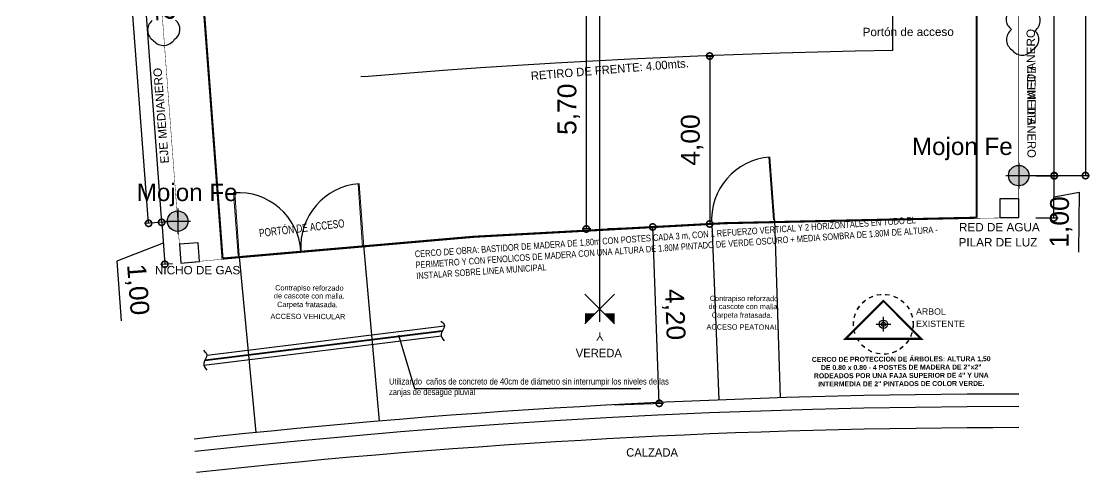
# Model space of a CAD drawing. Header units: millimetres. Extents: x 267 to 536, y -193 to 59.
# Drawn here: x 269.01 to 294.47, y 8.49 to 19.23 of the extents above; entities that cross this region are included whole.
import ezdxf
from ezdxf.enums import TextEntityAlignment as Align

# ---------------------------------------------------------------- set-up
doc = ezdxf.new("R2010")
doc.units = ezdxf.units.MM
doc.header["$LTSCALE"] = 20
for name, pattern in [('CENTRO', [50.8, 31.75, -6.35, 6.35, -6.35]), ('DASHDOT', [25.4, 12.7, -6.35, 0, -6.35]), ('DASHEDX2', [1.5, 1, -0.5]), ('HIDD-CH', [0.1875, 0.125, -0.0625]), ('HIDDEN', [0.375, 0.25, -0.125])]:
    doc.linetypes.add(name, pattern=pattern)
for name, color, linetype in [('-lote y retiros', 1, 'Continuous'), ('-muros', 3, 'Continuous'), ('005', 240, 'Continuous'), ('005TEXTO220', 220, 'Continuous'), ('02TEXTO220', 220, 'Continuous'), ('arboles', 2, 'Continuous'), ('B-REFERENCIAS', 1, 'Continuous'), ('CUNETA', 1, 'DASHEDX2'), ('ejes divisorios', 3, 'DASHDOT'), ('PDF_Arbol', 7, 'Continuous'), ('siluetas', 4, 'Continuous'), ('TECHOS', 1, 'Continuous')]:
    doc.layers.add(name, color=color, linetype=linetype)
doc.layers.add('00 - EJES DE REPLANTEO', color=7, linetype='Continuous', true_color=0xf50000)
doc.layers.add('new', color=7, linetype='Continuous', true_color=0xf50000)
for name, color, linetype, lineweight in [('01MUEBLES251', 251, 'Continuous', 9), ('02', 2, 'Continuous', 15), ('03', 3, 'Continuous', 30), ('EJES REPLANTEO', 4, 'Continuous', 9)]:
    doc.layers.add(name, color=color, linetype=linetype, lineweight=lineweight)
doc.styles.add('Arial', font='arial.ttf', dxfattribs={"height": 0.15})
doc.styles.add('Arial_1', font='arial.ttf', dxfattribs={"height": 0.002381})
doc.styles.add('BOOK', font='BKANT.TTF')
doc.styles.get("Standard").update_dxf_attribs({"font": 'arial.ttf'})
doc.styles.add('SWIS', font='swisscl.ttf')
doc.dimstyles.new('100', dxfattribs={"dimscale": 0, "dimtxt": 0.25, "dimasz": 0.2, "dimexe": 0.1, "dimexo": 0.25, "dimgap": 0.1, "dimtad": 1, "dimzin": 0, "dimdsep": 46, "dimtxsty": 'SWIS', "dimblk": 'ARCHTICK', "dimcen": 0.2, "dimdle": 0.25, "dimclrd": 1, "dimclre": 8, "dimclrt": 1, "dimazin": 0, "dimtfac": 1, "dimtix": 1, "dimtofl": 0, "dimtmove": 1, "dimatfit": 0, "dimfxl": 1, "dimtolj": 1, "dimtzin": 0, "dimlwd": -1, "dimlwe": -1, "dimarcsym": 0})
doc.dimstyles.new('H', dxfattribs={"dimtxt": 0.45, "dimasz": 0.3, "dimexe": 0.1, "dimexo": 0.2, "dimgap": 0.15, "dimtad": 1, "dimzin": 0, "dimtxsty": 'Standard', "dimblk": 'DOTSMALL', "dimcen": 0, "dimclrd": 256, "dimclre": 256, "dimaunit": 1, "dimadec": 3, "dimazin": 0, "dimtfac": 1, "dimtofl": 0, "dimtmove": 1, "dimatfit": 2, "dimldrblk": 'DOTSMALL', "dimfxl": 0.18, "dimtolj": 1, "dimtzin": 0, "dimlwd": -1, "dimlwe": -1, "dimarcsym": 2})
doc.dimstyles.get("Standard").update_dxf_attribs({"dimtxt": 0.18, "dimasz": 0.18, "dimexe": 0.18, "dimexo": 0.0625, "dimgap": 0.09, "dimtad": 0, "dimtih": 1, "dimtoh": 1, "dimdec": 4, "dimzin": 0, "dimdsep": 46, "dimtxsty": 'Standard', "dimcen": 0.09, "dimadec": 0, "dimazin": 0, "dimtfac": 1, "dimtdec": 4, "dimtofl": 0, "dimtmove": 0, "dimatfit": 3, "dimfxl": 1, "dimtolj": 1, "dimtzin": 0, "dimarcsym": 0})

# ---------------------------------------------------------------- blocks, each defined once
blk = doc.blocks.new('MOJON')
at = {"layer": '00 - EJES DE REPLANTEO', "transparency": 33554495}
h = blk.add_hatch(color=254, dxfattribs=at)
h.dxf.hatch_style = 1
edge = h.paths.add_edge_path()
edge.add_arc((6849.914, 2586.609), 0.375, 0, 360)
at = {"layer": '00 - EJES DE REPLANTEO'}
for points in [[(6849.914, 2587.077), (6849.914, 2586.14)], [(6849.445, 2586.609), (6850.383, 2586.609)]]:
    blk.add_lwpolyline(points, dxfattribs=at)
blk.add_circle((6849.914, 2586.609), 0.375, dxfattribs=at)
blk = doc.blocks.new('_DotSmall')
at = {"color": 0, "linetype": 'ByBlock', "const_width": 0.5}
blk.add_lwpolyline([(-0.0625, 0, 1), (0.0625, 0, 1)], format="xyb", close=True, dxfattribs=at)
blk = doc.blocks.new('*D21')
at = {"layer": 'Defpoints', "color": 0, "transparency": 16777216}
for p in [(292.999, 25.558), (293.629, 25.558), (292.999, 15.558)]:
    blk.add_point(p, dxfattribs=at)
at = {"layer": 'new', "linetype": 'Continuous', "transparency": 16777216}
for p, q in [((293.199, 25.558), (293.729, 25.558)), ((293.629, 15.558), (293.629, 25.558)), ((293.199, 15.558), (293.729, 15.558))]:
    blk.add_line(p, q, dxfattribs=at)
at = {"layer": 'new', "transparency": 16777216, "xscale": 0.3, "yscale": 0.3, "zscale": 0.3}
for p, rotation in [((293.629, 25.558), 90), ((293.629, 15.558), 270)]:
    blk.add_blockref('_DotSmall', p, dxfattribs=dict(at, rotation=rotation))
at = {"layer": 'new', "color": 0, "transparency": 16777216, "insert": (293.209, 20.558), "char_height": 0.45, "attachment_point": 5, "rotation": 90}
blk.add_mtext('\\A1;10,00', dxfattribs=at)
blk = doc.blocks.new('*D22')
at = {"layer": 'Defpoints', "color": 0, "transparency": 16777216}
for p in [(292.999, 15.558), (293.629, 15.551), (292.988, 14.558)]:
    blk.add_point(p, dxfattribs=at)
at = {"layer": 'new', "linetype": 'Continuous', "transparency": 16777216}
for p, q in [((293.199, 15.556), (293.729, 15.55)), ((293.619, 14.551), (293.629, 15.551)), ((293.624, 15.051), (294.22, 15.161)), ((294.22, 15.161), (294.205, 13.736)), ((293.188, 14.556), (293.719, 14.55))]:
    blk.add_line(p, q, dxfattribs=at)
at = {"layer": 'new', "transparency": 16777216, "xscale": 0.3, "yscale": 0.3, "zscale": 0.3}
for p, rotation in [((293.629, 15.551), 89.38600034789685), ((293.619, 14.551), 269.3860003478969)]:
    blk.add_blockref('_DotSmall', p, dxfattribs=dict(at, rotation=rotation))
at = {"layer": 'new', "color": 0, "transparency": 16777216, "insert": (293.792, 14.453), "char_height": 0.45, "attachment_point": 5, "rotation": 89.386}
blk.add_mtext('\\A1;1,00', dxfattribs=at)
blk = doc.blocks.new('*D25')
at = {"layer": 'Defpoints', "color": 0, "transparency": 16777216}
for p in [(271.905, 25.558), (272.353, 14.445), (272.736, 14.474)]:
    blk.add_point(p, dxfattribs=at)
at = {"layer": 'new', "linetype": 'Continuous', "transparency": 16777216}
for p, q in [((271.705, 25.543), (271.422, 25.522)), ((271.521, 25.529), (272.353, 14.445)), ((272.537, 14.459), (272.253, 14.438))]:
    blk.add_line(p, q, dxfattribs=at)
at = {"layer": 'new', "transparency": 16777216, "xscale": 0.3, "yscale": 0.3, "zscale": 0.3}
for p, rotation in [((271.521, 25.529), 94.29070737823591), ((272.353, 14.445), 274.2907073782359)]:
    blk.add_blockref('_DotSmall', p, dxfattribs=dict(at, rotation=rotation))
at = {"layer": 'new', "color": 0, "transparency": 16777216, "insert": (272.356, 20.019), "char_height": 0.45, "attachment_point": 5, "rotation": 274.2907}
blk.add_mtext('\\A1;11,12', dxfattribs=at)
blk = doc.blocks.new('*D26')
at = {"layer": 'Defpoints', "color": 0, "transparency": 16777216}
for p in [(292.782, 57.216), (292.782, 15.558), (294.373, 15.558)]:
    blk.add_point(p, dxfattribs=at)
at = {"layer": 'new', "linetype": 'Continuous', "transparency": 16777216}
for p, q in [((292.982, 57.216), (294.473, 57.216)), ((294.373, 57.216), (294.373, 15.558)), ((292.982, 15.558), (294.473, 15.558))]:
    blk.add_line(p, q, dxfattribs=at)
at = {"layer": 'new', "transparency": 16777216, "xscale": 0.3, "yscale": 0.3, "zscale": 0.3}
for p, rotation in [((294.373, 57.216), 90), ((294.373, 15.558), 270)]:
    blk.add_blockref('_DotSmall', p, dxfattribs=dict(at, rotation=rotation))
at = {"layer": 'new', "color": 0, "transparency": 16777216, "insert": (293.952, 36.387), "char_height": 0.45, "attachment_point": 5, "rotation": 90}
blk.add_mtext('\\A1;41,66', dxfattribs=at)
blk = doc.blocks.new('*D27')
at = {"layer": 'Defpoints', "color": 0, "transparency": 16777216}
for p in [(269.11, 53.508), (269.804, 53.56), (272.736, 14.474)]:
    blk.add_point(p, dxfattribs=at)
at = {"layer": 'new', "linetype": 'Continuous', "transparency": 16777216}
for p, q in [((269.604, 53.545), (269.011, 53.5)), ((272.043, 14.422), (269.11, 53.508)), ((272.537, 14.459), (271.943, 14.414))]:
    blk.add_line(p, q, dxfattribs=at)
at = {"layer": 'new', "transparency": 16777216, "xscale": 0.3, "yscale": 0.3, "zscale": 0.3}
for p, rotation in [((269.11, 53.508), 94.29070737869759), ((272.043, 14.422), 274.2907073786976)]:
    blk.add_blockref('_DotSmall', p, dxfattribs=dict(at, rotation=rotation))
at = {"layer": 'new', "color": 0, "transparency": 16777216, "insert": (270.996, 33.996), "char_height": 0.45, "attachment_point": 5, "rotation": 274.2907}
blk.add_mtext('\\A1;39,20', dxfattribs=at)
blk = doc.blocks.new('*D28')
at = {"layer": 'Defpoints', "color": 0, "transparency": 16777216}
for p in [(272.736, 14.474), (272.43, 13.448), (272.811, 13.476)]:
    blk.add_point(p, dxfattribs=at)
at = {"layer": 'new', "linetype": 'Continuous', "transparency": 16777216}
for p, q in [((272.537, 14.459), (272.256, 14.438)), ((272.355, 14.445), (272.43, 13.448)), ((272.393, 13.946), (271.285, 13.521)), ((271.285, 13.521), (271.392, 12.1)), ((272.612, 13.461), (272.33, 13.44))]:
    blk.add_line(p, q, dxfattribs=at)
at = {"layer": 'new', "transparency": 16777216, "xscale": 0.3, "yscale": 0.3, "zscale": 0.3}
for p, rotation in [((272.355, 14.445), 94.29001772767369), ((272.43, 13.448), 274.2900177276737)]:
    blk.add_blockref('_DotSmall', p, dxfattribs=dict(at, rotation=rotation))
at = {"layer": 'new', "color": 0, "transparency": 16777216, "insert": (271.758, 12.842), "char_height": 0.45, "attachment_point": 5, "rotation": 274.29}
blk.add_mtext('\\A1;1,00', dxfattribs=at)
blk = doc.blocks.new('*D29')
at = {"layer": 'Defpoints', "color": 0, "transparency": 16777216}
for p in [(282.475, 19.987), (282.475, 14.287), (282.783, 14.287)]:
    blk.add_point(p, dxfattribs=at)
at = {"layer": 'new', "linetype": 'Continuous', "transparency": 16777216}
for p, q in [((282.475, 19.987), (282.475, 14.287)), ((282.675, 19.987), (282.575, 19.987)), ((282.583, 14.287), (282.375, 14.287))]:
    blk.add_line(p, q, dxfattribs=at)
at = {"layer": 'new', "transparency": 16777216, "xscale": 0.3, "yscale": 0.3, "zscale": 0.3}
for p, rotation in [((282.475, 19.987), 90), ((282.475, 14.287), 270)]:
    blk.add_blockref('_DotSmall', p, dxfattribs=dict(at, rotation=rotation))
at = {"layer": 'new', "color": 0, "transparency": 16777216, "insert": (282.055, 17.137), "char_height": 0.45, "attachment_point": 5, "rotation": 90}
blk.add_mtext('\\A1;5,70', dxfattribs=at)
blk = doc.blocks.new('*D70')
at = {"layer": 'Defpoints', "color": 0, "transparency": 16777216}
for p in [(285.156, 18.404), (285.317, 14.407), (285.417, 14.407)]:
    blk.add_point(p, dxfattribs=at)
at = {"layer": 'new', "linetype": 'Continuous', "transparency": 16777216}
for p, q in [((285.356, 18.404), (285.517, 18.404)), ((285.417, 18.404), (285.417, 14.407)), ((285.517, 14.407), (285.517, 14.407))]:
    blk.add_line(p, q, dxfattribs=at)
at = {"layer": 'new', "transparency": 16777216, "xscale": 0.3, "yscale": 0.3, "zscale": 0.3}
for p, rotation in [((285.417, 18.404), 90), ((285.417, 14.407), 270)]:
    blk.add_blockref('_DotSmall', p, dxfattribs=dict(at, rotation=rotation))
at = {"layer": 'new', "color": 0, "transparency": 16777216, "insert": (284.996, 16.406), "char_height": 0.45, "attachment_point": 5, "rotation": 90}
blk.add_mtext('\\A1;4,00', dxfattribs=at)
blk = doc.blocks.new('*D76')
at = {"layer": 'Defpoints', "color": 0, "transparency": 16777216}
for p in [(282.783, 14.287), (284.058, 14.335), (282.939, 10.089)]:
    blk.add_point(p, dxfattribs=at)
at = {"layer": 'new', "linetype": 'Continuous', "transparency": 16777216}
for p, q in [((282.983, 14.295), (284.158, 14.338)), ((284.214, 10.137), (284.058, 14.335)), ((283.139, 10.097), (284.314, 10.14))]:
    blk.add_line(p, q, dxfattribs=at)
at = {"layer": 'new', "transparency": 16777216, "xscale": 0.3, "yscale": 0.3, "zscale": 0.3}
for p, rotation in [((284.058, 14.335), 92.12636372304667), ((284.214, 10.137), 272.1263637230467)]:
    blk.add_blockref('_DotSmall', p, dxfattribs=dict(at, rotation=rotation))
at = {"layer": 'new', "color": 0, "transparency": 16777216, "insert": (284.556, 12.251), "char_height": 0.45, "attachment_point": 5, "rotation": 272.1264}
blk.add_mtext('\\A1;4,20', dxfattribs=at)
blk = doc.blocks.new('_ArchTick')
at = {"color": 0, "linetype": 'ByBlock', "const_width": 0.15}
blk.add_lwpolyline([(-0.5, -0.5), (0.5, 0.5)], dxfattribs=at)
blk = doc.blocks.new('*D82')
at = {"layer": '-muros', "color": 1, "transparency": 16777216}
blk.add_arc((282.797, 25.558), 1.041, 360, 90, dxfattribs=at)
at = {"layer": 'Defpoints', "color": 0, "transparency": 16777216}
for p in [(282.797, 49.217), (283.698, 26.078), (273.34, 25.558), (294.186, 25.558), (282.797, 11.75)]:
    blk.add_point(p, dxfattribs=at)
at = {"layer": '-muros', "color": 1, "transparency": 16777216, "xscale": 0.2, "yscale": 0.2, "zscale": 0.2}
for p, rotation in [((282.797, 26.599), 179.9999999999996), ((283.838, 25.558), 269.9999999999999)]:
    blk.add_blockref('_ArchTick', p, dxfattribs=dict(at, rotation=rotation))
at = {"layer": '-muros', "color": 1, "transparency": 16777216, "insert": (283.694, 26.455), "char_height": 0.25, "attachment_point": 5, "rotation": 315, "style": 'SWIS'}
blk.add_mtext('\\A1;90.00°', dxfattribs=at)

msp = doc.modelspace()

# ---------------------------------------------------------------- hatches: boundary and pattern name
at = {"layer": 'EJES REPLANTEO'}
h = msp.add_hatch(color=256, dxfattribs=at)
h.dxf.hatch_style = 1
h.paths.add_polyline_path([(282.443, 12.031), (282.443, 12.281), (282.693, 12.281)])
h = msp.add_hatch(color=256, dxfattribs=at)
h.dxf.hatch_style = 1
h.paths.add_polyline_path([(283.15, 12.031), (282.9, 12.281), (283.15, 12.281)])

# ---------------------------------------------------------------- linework, layer by layer
at = {"layer": '-lote y retiros', "linetype": 'CENTRO', "ltscale": 0.01, "const_width": 0.01}
msp.add_lwpolyline([(272.811, 13.477, -0.027047), (292.782, 14.558), (292.782, 57.216, 0.026161), (269.804, 53.56)], format="xyb", close=True, dxfattribs=at)
for points in [[(292.782, 15.008), (292.332, 15.008), (292.332, 14.558), (292.782, 14.558)], [(273.226, 13.959), (272.778, 13.925), (272.811, 13.476), (273.26, 13.51)]]:
    msp.add_lwpolyline(points, close=True)
for radius, end in [(180.8, 96.24312), (180, 96.2518)]:
    msp.add_arc((292.787, -170.442), radius, 90.00166, end)
at = {"layer": '005'}
for p, q in [((277.168, 13.898), (277.541, 9.714)), ((274.203, 13.623), (274.596, 9.44))]:
    msp.add_line(p, q, dxfattribs=at)
for points in [[(285.465, 14.395), (285.631, 10.216)], [(286.961, 14.502), (287.095, 10.268)]]:
    msp.add_lwpolyline(points, dxfattribs=at)
at = {"layer": '005', "linetype": 'HIDDEN'}
for centre, start, end in [((286.961, 14.502), 94.1189, 184.1189), ((277.17, 13.867), 94.1189, 184.1189), ((274.178, 13.652), 4.1189, 94.1189)]:
    msp.add_arc(centre, 1.5, start, end, dxfattribs=at)
at = {"layer": '02'}
for points in [[(286.936, 14.501), (286.828, 15.997), (286.853, 15.998), (286.961, 14.502), (286.936, 14.501)], [(277.145, 13.865), (277.038, 15.361), (277.063, 15.363), (277.17, 13.867), (277.145, 13.865)], [(274.203, 13.653), (274.095, 15.149), (274.07, 15.148), (274.178, 13.652), (274.203, 13.653)]]:
    msp.add_lwpolyline(points, dxfattribs=at)
at = {"layer": '03', "const_width": 0.05}
msp.add_lwpolyline([(291.782, 18.554), (291.782, 56.102, 0.023919), (270.867, 52.762), (273.507, 17.564)], format="xyb", dxfattribs=at)
msp.add_lwpolyline([(291.782, 14.555), (291.782, 56.102, 0.023919), (270.867, 52.762), (273.806, 13.582, -0.024342)], format="xyb", close=True, dxfattribs=at)
msp.add_lwpolyline([(288.656, 11.673), (289.558, 12.574), (290.459, 11.673), (288.656, 11.673)], dxfattribs=at)
at = {"layer": 'arboles'}
for points in [[(289.383, 12.019), (289.733, 12.019)], [(289.558, 11.844), (289.558, 12.194)]]:
    msp.add_lwpolyline(points, dxfattribs=at)
msp.add_circle((289.558, 12.019), 0.1, dxfattribs=at)
at = {"layer": 'B-REFERENCIAS'}
for points in [[(279.095, 11.977), (273.436, 11.279)], [(279.022, 11.736), (273.36, 11.038)], [(279.038, 11.849), (273.386, 11.152)], [(279.044, 11.859), (273.392, 11.163)]]:
    msp.add_lwpolyline(points, dxfattribs=at)
for points in [[(279.008, 12.096), (279.095, 11.987), (279.017, 11.789), (279.088, 11.622)], [(273.349, 11.399), (273.435, 11.289), (273.357, 11.091), (273.428, 10.924)]]:
    msp.add_spline(points, degree=3, dxfattribs=at)
at = {"layer": 'CUNETA'}
msp.add_arc((292.787, -170.442), 180.5, 90.00166, 96.24637, dxfattribs=at)
at = {"layer": 'ejes divisorios', "ltscale": 0.05}
msp.add_lwpolyline([(275.498, 17.765, -0.018928), (289.782, 18.534), (289.781, 43.567, 0.019407), (273.762, 40.892)], format="xyb", close=True, dxfattribs=at)
at = {"layer": 'EJES REPLANTEO'}
for p, q in [((282.443, 12.738), (283.15, 12.031)), ((282.443, 12.031), (283.15, 12.738))]:
    msp.add_line(p, q, dxfattribs=at)
at = {"layer": 'EJES REPLANTEO', "linetype": 'CENTRO', "ltscale": 0.1, "const_width": 0.03}
msp.add_lwpolyline([(282.797, 58.681), (282.797, 12.076)], dxfattribs=at)
at = {"layer": 'PDF_Arbol', "lineweight": 30}
msp.add_circle((289.558, 12.019), 0.0524, dxfattribs=at)
at = {"layer": 'siluetas', "color": 84, "linetype": 'HIDD-CH', "ltscale": 0.001}
msp.add_circle((289.554, 12.019), 0.712, dxfattribs=at)
at = {"layer": 'siluetas', "color": 84, "linetype": 'HIDD-CH', "ltscale": 0.01}
msp.add_circle((289.558, 12.019), 0.712, dxfattribs=at)
at = {"layer": 'TECHOS', "color": 252}
for points in [[(292.61, 19.534, 0.520567), (292.614, 19.034, 0.520567), (292.618, 18.554, 0.520567), (293.118, 18.558, 0.520567), (293.167, 19.006, 0.520567), (293.162, 19.506, 0.520567)], [(272.128, 19.247, 0.520567), (272.164, 18.768, 0.520567), (272.662, 18.805, 0.520567), (272.682, 19.255, 0.520567)]]:
    msp.add_lwpolyline(points, format="xyb", dxfattribs=at)

# ---------------------------------------------------------------- block references
at = {"layer": '00 - EJES DE REPLANTEO', "xscale": 0.65, "yscale": 0.65, "zscale": 0.65}
for p in [(-4159.662, -1665.738), (-4179.708, -1666.822)]:
    msp.add_blockref('MOJON', p, dxfattribs=at)

# ---------------------------------------------------------------- texts
at = {"layer": '005TEXTO220', "style": 'Arial'}
for rotation, p in [(90.559, (293.179, 17.91)), (94.4707, (272.44, 16.993))]:
    msp.add_text('EJE MEDIANERO', height=0.2, rotation=rotation, dxfattribs=at).set_placement(p, align=Align.CENTER)
at = {"layer": '005TEXTO220', "ltscale": 0.1, "style": 'BOOK'}
msp.add_text('RETIRO DE FRENTE: 4.00mts.', height=0.2, rotation=4.7017, dxfattribs=at).set_placement((281.162, 17.83, -2.045))
at = {"layer": '005TEXTO220', "style": 'BOOK'}
msp.add_text('EJE MEDIANERO', height=0.2, rotation=270.0117, dxfattribs=at).set_placement((292.989, 18.164))
at = {"layer": '005TEXTO220', "extrusion": (-7.84946e-07, -1.4335e-05, 1), "style": 'Arial'}
for s, p in [('de cascote con malla.', (275.874, 12.632, 0)), ('Contrapiso reforzado', (275.875, 12.822, 0)), ('Carpeta fratasada.', (275.829, 12.426, 0)), ('de cascote con malla.', (286.234, 12.38, 0)), ('Contrapiso reforzado', (286.234, 12.571, 0)), ('ACCESO VEHICULAR', (275.84, 12.142, 0)), ('Carpeta fratasada.', (286.189, 12.174, 0)), ('ACCESO PEATONAL', (286.2, 11.89, 0))]:
    msp.add_text(s, height=0.125, rotation=359.7869, dxfattribs=at).set_placement(p, align=Align.CENTER)
at = {"layer": '005TEXTO220', "style": 'BOOK'}
for s, p in [('VEREDA', (282.224, 11.234, 0)), ('CALZADA', (283.427, 8.867))]:
    msp.add_text(s, height=0.2, dxfattribs=at).set_placement(p)
at = {"layer": '005TEXTO220', "insert": (285.875, 19.067), "char_height": 0.2, "width": 8.51474, "attachment_point": 1, "rotation": 0.1712, "style": 'Arial_1'}
msp.add_mtext('\\pi3.18609;Portón de acceso', dxfattribs=at)
at = {"layer": '005TEXTO220', "attachment_point": 1, "style": 'Arial_1'}
for s, insert, char_height, width in [('Mojon Fe', (290.237, 16.461), 0.4126, 17.56608), ('Mojon Fe', (271.761, 15.365), 0.4126, 17.56608), ('ARBOL', (290.335, 12.397), 0.15, 1.33882), ('EXISTENTE', (290.335, 12.104), 0.15, 1.33882)]:
    msp.add_mtext(s, dxfattribs=dict(at, insert=insert, char_height=char_height, width=width))
at = {"layer": '01MUEBLES251', "style": 'Arial'}
for s, p in [('RED DE AGUA', (291.358, 14.23)), ('PILAR DE LUZ', (291.349, 13.871)), ('NICHO DE GAS', (272.194, 13.207))]:
    msp.add_text(s, height=0.2, dxfattribs=at).set_placement(p)
at = {"layer": '02TEXTO220', "insert": (289.983, 10.896), "char_height": 0.156435, "width": 4.49342, "attachment_point": 5, "rotation": 0.2328, "style": 'SWIS'}
msp.add_mtext('{\\fArial|b1|i0|c0|p34;\\H0.75x;\\C0;CERCO DE PROTECCION DE ÁRBOLES: ALTURA 1,50 DE 0.80 x 0.80 - 4 POSTES DE MADERA DE 2"x2" RODEADOS POR UNA FAJA SUPERIOR DE 4" Y UNA INTERMEDIA DE 2" PINTADOS DE COLOR VERDE.}', dxfattribs=at)
at = {"layer": 'B-REFERENCIAS', "attachment_point": 1, "style": 'SWIS'}
for s, insert, char_height, width, rotation in [('PORTÓN DE ACCESO', (274.666, 14.283), 0.19128, 2.97759, 6.6719), ('\\A1;CERCO DE OBRA: BASTIDOR DE MADERA DE 1,80m CON POSTES CADA 3 m, CON 1 REFUERZO VERTICAL Y 2 HORIZONTALES EN TODO EL PERIMETRO Y CON FENOLICOS DE MADERA CON UNA ALTURA DE 1.80M PINTADO DE VERDE OSCURO + MEDIA SOMBRA DE 1.80M DE ALTURA - INSTALAR SOBRE LINEA MUNICIPAL', (278.383, 13.769), 0.156435, 11.46381, 3.8913)]:
    msp.add_mtext(s, dxfattribs=dict(at, insert=insert, char_height=char_height, width=width, rotation=rotation))
at = {"layer": 'B-REFERENCIAS', "insert": (277.774, 10.734), "char_height": 0.2, "width": 6.00992, "attachment_point": 1, "style": 'SWIS'}
msp.add_mtext('{\\H0.75x;\\C0;Utilizando  caños de concreto de 40cm de diámetro sin interrumpir los niveles de las zanjas de desagüe pluvial}', dxfattribs=at)
at = {"layer": 'EJES REPLANTEO', "insert": (282.892, 11.625), "char_height": 0.2, "attachment_point": 1, "rotation": 180}
msp.add_mtext_dynamic_manual_height_columns('Y', width=0.48346, gutter_width=1, heights=[0], dxfattribs=at)

# ---------------------------------------------------------------- dimensions: what is measured, and where the dimension line sits
at = {"layer": '-muros'}
dim = msp.add_angular_dim_2l(base=(283.698, 26.078), line1=((273.34, 25.558), (294.186, 25.558)), line2=((282.797, 49.217), (282.797, 11.75)), dimstyle='100', override={"dimscale": 1}, dxfattribs=at)
dim.commit()
dim.dimension.update_dxf_attribs({"geometry": '*D82', "text_midpoint": (283.694, 26.455)})
at = {"layer": 'new', "color": 1, "true_color": 0xfa0000}
for p1, p2, distance, picture, middle in [((292.782, 57.216), (292.782, 15.558), 1.591, '*D26', (293.952, 36.387)), ((272.736, 14.474), (269.804, 53.56), 0.695, '*D27', (270.996, 33.996)), ((292.999, 15.558), (292.999, 25.558), -0.63, '*D21', (293.209, 20.558)), ((272.736, 14.474), (272.811, 13.476), -0.382, '*D28', (271.716, 13.403)), ((282.939, 10.089), (282.783, 14.287), -1.275, '*D76', (284.556, 12.251))]:
    dim = msp.add_aligned_dim(p1=p1, p2=p2, distance=distance, dimstyle='H', dxfattribs=at)
    dim.commit()
    dim.dimension.update_dxf_attribs({"geometry": picture, "text_midpoint": middle})
for base, p1, p2, angle, picture, middle in [((272.353, 14.445), (271.905, 25.558), (272.736, 14.474), 274.2907, '*D25', (271.937, 19.987)), ((293.629, 15.551), (292.988, 14.558), (292.999, 15.558), 89.386, '*D22', (294.219, 15.011))]:
    dim = msp.add_linear_dim(base=base, p1=p1, p2=p2, angle=angle, dimstyle='H', dxfattribs=at)
    dim.commit()
    dim.dimension.update_dxf_attribs({"geometry": picture, "text_midpoint": middle, "dimtype": 161})
for base, p1, p2, picture, middle in [((282.475, 14.287), (282.475, 19.987), (282.783, 14.287), '*D29', (282.055, 17.137)), ((285.417, 14.407), (285.156, 18.404), (285.317, 14.407), '*D70', (284.996, 16.406))]:
    dim = msp.add_linear_dim(base=base, p1=p1, p2=p2, angle=90, dimstyle='H', dxfattribs=at)
    dim.commit()
    dim.dimension.update_dxf_attribs({"geometry": picture, "text_midpoint": middle})

# ---------------------------------------------------------------- leaders
at = {"layer": 'B-REFERENCIAS'}
msp.add_leader([(278.008, 11.738), (278.381, 10.489), (283.774, 10.489)], dimstyle='Standard', override={"dimasz": 0.05, "dimldrblk": 'Dot'}, dxfattribs=at)

doc.saveas('drawing.dxf')
